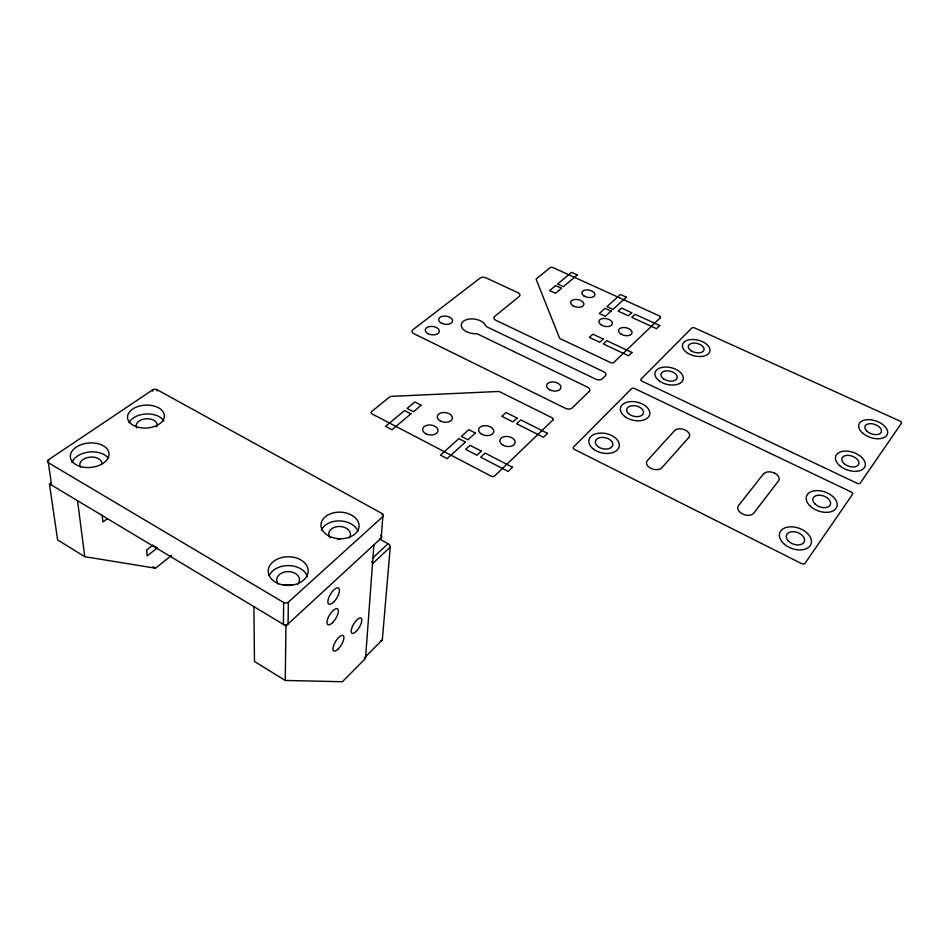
<?xml version="1.0" encoding="UTF-8"?>
<svg xmlns="http://www.w3.org/2000/svg" width="949" height="949" viewBox="0 0 949 949"><rect width="100%" height="100%" fill="white"/><g stroke="black" fill="none" stroke-linecap="round" stroke-linejoin="round"><path stroke-width="1.42" d="M48.34 462.709L283.656 602.485L283.407 624.359A3.298 2.456 -1.7 0 0 288.057 623.956L288.377 602.093L382.838 516.624A3.072 2.135 4 0 0 382.198 513.623L156.941 389.636A2.954 1.803 -2.3 0 0 152.765 389.814L48.446 459.814A3.238 2.028 -6.5 0 0 48.34 462.709L51.59 485.105A3.191 2.028 -6.9 0 1 51.317 482.519M373.906 544.856L365.519 658.416L342.399 681.726L285.246 680.457L285.957 625.889L381.154 538.178L382.838 516.624M382.091 514.987L382.198 513.623M364.321 657.491A2.788 1.518 45.1 0 0 365.65 656.613L382.328 639.816L390.253 547.146A2.942 1.744 46.7 0 0 388.034 543.741L379.553 539.008M763.648 473.67L738.464 505.675A8.505 5.492 17.6 0 0 742.438 513.907A12.029 7.758 17.6 0 0 743.245 514.287A8.505 5.492 17.6 0 0 753.696 513.231L778.512 480.87A8.268 5.16 17.7 0 0 774.467 473.1A8.268 5.16 17.7 0 0 763.874 473.776M390.253 547.146L372.506 563.742A2.989 1.732 46.7 0 0 371.545 561.393M372.506 558.214L388.034 543.741M285.957 625.889L49.395 483.788L57.628 539.934L84.769 556.683L155.482 568.214L171.472 555.473M152.326 545.568L146.632 549.993L147.142 555.912L157.32 547.929L152.575 545.082M107.32 518.7L102.895 521.974L102.112 515.058M153.05 566.743L155.482 568.214M285.246 680.457L254.474 661.465L253.905 606.625M48.446 459.814L48.66 461.238M77.533 500.692L84.769 556.683M152.765 389.814L152.872 391.19M156.941 389.636L157.036 391.012M382.328 639.816A2.752 1.53 45 0 1 380.988 640.717M380.929 535.45A3.025 2.135 3.8 0 1 381.154 538.178M288.377 602.093A3.345 2.456 -1.3 0 1 283.656 602.485M283.502 585.319A11.281 8.221 -1 0 1 292.387 585.26M337.642 539.447A10.771 7.639 1.9 0 1 339.849 539.447M269.243 575.521A19.834 14.33 -0.8 0 1 289.16 565.592A19.834 14.33 -0.8 0 1 307.476 576.778M278.128 583.849A11.388 8.221 -0.8 0 1 281.118 573.374A11.388 8.221 -0.8 0 1 295.874 573.754A11.388 8.221 -0.8 0 1 297.559 584.347M321.462 530.028A18.944 13.298 2.1 0 1 340.098 520.918A18.944 13.298 2.1 0 1 357.975 531.404M330.24 537.798A10.866 7.628 2.1 0 1 339.291 526.481A10.866 7.628 2.1 0 1 349.291 537.763M71.97 462.59A19.265 12.254 -5.5 0 1 88.862 452.068A19.265 12.254 -5.5 0 1 108.328 458.26M80.618 467.454A11.056 7.034 -5.5 0 1 89.111 457.24A11.056 7.034 -5.5 0 1 101.733 464.203M129.088 422.708A18.339 11.483 -3.1 0 1 146.193 413.978A18.339 11.483 -3.1 0 1 163.904 421.036M136.727 427.845A10.522 6.596 -3.1 0 1 146.395 418.794A10.522 6.596 -3.1 0 1 156.787 426.848M774.23 472.993A11.732 7.343 17.7 0 1 774.989 473.373M852.475 494.393L805.06 563.303A2.776 1.827 20.4 0 1 801.549 563.587L574.465 449.411A2.55 1.649 11.3 0 1 573.576 447.026L631.512 388.722A2.408 1.459 12.5 0 1 634.727 388.568L851.063 491.926A2.622 1.601 19.9 0 1 852.475 494.393M901.408 423.278L860.28 483.053A2.586 1.566 19.8 0 1 857.054 483.266L642.034 381.19A2.384 1.435 12.7 0 1 641.085 379.078L691.75 328.093A2.266 1.281 13.4 0 1 694.727 327.986L900.008 421.107A2.456 1.388 19.4 0 1 901.408 423.278M688.808 437.453L661.904 467.715A8.221 5.279 14.1 0 1 650.955 468.391A11.637 7.462 14.1 0 1 650.207 467.999A8.221 5.279 14.1 0 1 647.408 460.526L674.632 430.585A7.995 4.97 14.4 0 1 684.62 429.767A11.341 7.07 14.4 0 1 685.368 430.111A7.995 4.97 14.4 0 1 688.808 437.453M631.951 352.482L628.523 355.792L603.232 343.918L606.731 340.667L631.951 352.482M659.733 325.554L656.506 328.686L631.761 317.334L635.059 314.273L659.733 325.554M589.199 391.451L572.093 407.975A4.935 3.072 10.7 0 1 565.402 408.307L414.013 333.74A4.733 2.811 5.9 0 1 412.91 329.73L480.111 278.069A4.448 2.503 7.8 0 1 486.232 277.927L517.905 292.695A4.496 2.55 8.6 0 1 519.293 296.373L494.619 316.468A4.603 2.681 8.2 0 0 495.971 320.335L603.552 371.664A4.769 2.871 11.4 0 1 605.332 375.863L602.212 378.865A4.781 2.894 11.4 0 1 595.758 379.149L487.359 327.085A4.638 2.717 8 0 1 485.437 325.353A12.396 7.284 7.5 0 0 470.823 318.9A12.396 7.284 7.5 0 0 461.439 326.551A12.396 7.284 7.5 0 0 475.224 333.68A4.698 2.788 7.6 0 1 478.426 334.404L587.455 387.133A4.852 2.966 11.1 0 1 589.199 391.451M512.496 467.252L508.166 471.439L480.68 457.193L485.093 453.088L512.496 467.252M547.514 433.349L543.457 437.275L516.612 423.74L520.74 419.897L547.514 433.349M552.887 420.051L494.726 475.912A2.633 1.768 8.5 0 1 491.096 476.125L372.055 413.93A2.562 1.637 4.3 0 1 371.534 411.617L389.695 396.907A2.527 1.59 4.9 0 1 391.344 396.362L498.083 391.486A2.467 1.53 8.4 0 1 499.921 391.866L552.057 417.774A2.503 1.578 10.2 0 1 552.887 420.051M660.255 317.796L613.778 362.459A2.361 1.4 11.6 0 1 610.61 362.589L560.551 338.864A2.325 1.364 10.1 0 1 559.495 337.903L536.256 279.611A2.206 1.234 9.2 0 1 536.529 278.698L550.123 267.677A2.171 1.198 9.5 0 1 553.089 267.606L659.33 315.91A2.242 1.269 12.4 0 1 660.255 317.796M481.345 451.155L476.932 455.247L465.603 449.375L470.052 445.318L481.345 451.155M517.075 418.058L512.934 421.89L501.867 416.314L506.031 412.518L517.075 418.058M603.279 339.054L599.78 342.292L589.341 337.393L592.864 334.178L603.279 339.054M631.678 312.731L628.38 315.792L618.155 311.106L621.488 308.069L631.678 312.731M465.461 442.02L447.121 458.628L440.455 455.129L458.865 438.616L465.461 442.02M475.402 433.029L467.952 439.778L461.368 436.386L468.853 429.672L475.402 433.029M611.049 311.07L605.308 316.278L599.293 313.502L605.071 308.33L611.049 311.07M626.376 297.203L612.935 309.374L606.957 306.622L620.456 294.51L626.376 297.203M410.905 413.847L391.973 429.731L385.519 426.35L404.523 410.549L410.905 413.847M421.166 405.235L413.479 411.7L407.097 408.402L414.82 401.985L421.166 405.235M561.452 288.282L555.497 293.288L549.649 290.584L555.628 285.613L561.452 288.282M577.336 274.949L563.398 286.645L557.585 283.976L571.571 272.339L577.336 274.949M839.604 465.579A15.504 9.276 19.2 0 0 864.741 466.967A15.504 9.276 19.2 0 0 846.769 451.119A15.504 9.276 19.2 0 0 839.604 465.579M862.855 433.266A15.042 8.695 19 0 0 887.161 434.678A15.042 8.695 19 0 0 869.498 419.672A15.042 8.695 19 0 0 862.855 433.266M663.719 378.959A8.304 4.935 13.3 0 0 677.1 378.177A8.304 4.935 13.3 0 0 666.471 370.845A8.304 4.935 13.3 0 0 663.719 378.959M691.086 350.75A8.066 4.638 13.7 0 0 703.992 350.062A8.066 4.638 13.7 0 0 693.553 343.087A8.066 4.638 13.7 0 0 691.086 350.75M844.171 463.646A8.897 5.314 19.2 0 0 858.608 464.476A8.897 5.314 19.2 0 0 848.335 455.366A8.897 5.314 19.2 0 0 844.171 463.646M867.232 431.463A8.636 4.982 19 0 0 881.182 432.317A8.636 4.982 19 0 0 871.087 423.681A8.636 4.982 19 0 0 867.232 431.463M659.757 381.237A14.472 8.6 13.3 0 0 683.055 379.814A14.472 8.6 13.3 0 0 664.466 367.073A14.472 8.6 13.3 0 0 659.757 381.237M687.301 352.874A14.057 8.078 13.7 0 0 709.781 351.628A14.057 8.078 13.7 0 0 691.524 339.505A14.057 8.078 13.7 0 0 687.301 352.874M278.318 583.599A19.965 14.33 -0.6 0 0 308.164 570.907A19.965 14.33 -0.6 0 0 278.128 558.771A19.965 14.33 -0.6 0 0 278.318 583.599M329.362 536.256A19.051 13.286 2.2 0 0 359.019 526.754A19.051 13.286 2.2 0 0 331.676 513.338A19.051 13.286 2.2 0 0 329.362 536.256M80.107 466.422A19.383 12.242 -5.3 0 0 109.005 454.061A19.383 12.242 -5.3 0 0 79.894 445.164A19.383 12.242 -5.3 0 0 80.107 466.422M135.648 426.433A18.446 11.471 -3 0 0 164.331 416.801A18.446 11.471 -3 0 0 137.842 406.528A18.446 11.471 -3 0 0 135.648 426.433M333.645 602.093A9.395 3.689 -59 0 0 338.674 588.155A9.395 3.689 -59 0 0 328.662 597.989A9.395 3.689 -59 0 0 333.645 602.093M332.672 622.544A9.276 3.571 -58.8 0 0 337.619 608.878A9.276 3.571 -58.8 0 0 327.761 618.724A9.276 3.571 -58.8 0 0 332.672 622.544M338.413 648.772A9.015 3.345 -58.6 0 0 343.23 635.605A9.015 3.345 -58.6 0 0 333.704 645.356A9.015 3.345 -58.6 0 0 338.413 648.772M356.361 631.204A8.849 3.262 -59 0 0 361.166 618.179A8.849 3.262 -59 0 0 351.913 627.657A8.849 3.262 -59 0 0 356.361 631.204M584.181 296.124A6.655 3.737 10.5 0 0 594.833 295.151A6.655 3.737 10.5 0 0 586.031 289.908A6.655 3.737 10.5 0 0 584.181 296.124M573.006 305.792A6.726 3.82 10.3 0 0 583.813 304.795A6.726 3.82 10.3 0 0 574.952 299.445A6.726 3.82 10.3 0 0 573.006 305.792M601.452 325.044A6.821 3.915 11.1 0 0 612.33 323.977A6.821 3.915 11.1 0 0 603.244 318.484A6.821 3.915 11.1 0 0 601.452 325.044M621.144 334.19A6.857 3.962 11.7 0 0 632.022 333.099A6.857 3.962 11.7 0 0 622.805 327.535A6.857 3.962 11.7 0 0 621.144 334.19M810.363 506.244A16.074 10.024 19.5 0 0 836.544 507.573A16.074 10.024 19.5 0 0 818.192 490.645A16.074 10.024 19.5 0 0 810.363 506.244M783.554 543.516A16.596 10.747 19.7 0 0 810.707 544.773A16.596 10.747 19.7 0 0 792.035 526.837A16.596 10.747 19.7 0 0 783.554 543.516M625.201 416.801A14.982 9.253 12.8 0 0 649.531 415.14A14.982 9.253 12.8 0 0 630.563 401.617A14.982 9.253 12.8 0 0 625.201 416.801M598.072 446.635A8.873 5.67 12.2 0 0 612.591 445.591A8.873 5.67 12.2 0 0 601.559 437.394A8.873 5.67 12.2 0 0 598.072 446.635M629.401 414.333A8.6 5.314 12.8 0 0 643.375 413.42A8.6 5.314 12.8 0 0 632.532 405.638A8.6 5.314 12.8 0 0 629.401 414.333M788.595 541.238A9.526 6.169 19.7 0 0 804.183 541.998A9.526 6.169 19.7 0 0 793.518 531.689A9.526 6.169 19.7 0 0 788.595 541.238M815.167 504.133A9.217 5.753 19.4 0 0 830.209 504.939A9.217 5.753 19.4 0 0 819.711 495.212A9.217 5.753 19.4 0 0 815.167 504.133M593.647 449.268A15.457 9.881 12.2 0 0 618.926 447.394A15.457 9.881 12.2 0 0 599.626 433.124A15.457 9.881 12.2 0 0 593.647 449.268M549.483 389.671A7.284 4.472 10.1 0 0 560.93 387.785A7.284 4.472 10.1 0 0 550.859 382.044A7.284 4.472 10.1 0 0 549.483 389.671M428.141 333.728A7.082 4.187 6.4 0 0 439.304 331.569A7.082 4.187 6.4 0 0 429.434 326.575A7.082 4.187 6.4 0 0 428.141 333.728M441.534 323.253A6.987 4.093 6.7 0 0 452.519 321.165A6.987 4.093 6.7 0 0 442.732 316.242A6.987 4.093 6.7 0 0 441.534 323.253M425.793 433.74A7.711 4.982 6.2 0 0 437.964 430.988A7.711 4.982 6.2 0 0 427.216 425.211A7.711 4.982 6.2 0 0 425.793 433.74M440.419 421.059A7.616 4.864 6.7 0 0 452.388 418.39A7.616 4.864 6.7 0 0 441.712 412.72A7.616 4.864 6.7 0 0 440.419 421.059M481.463 434.12A7.639 4.923 8.1 0 0 493.705 431.973A7.639 4.923 8.1 0 0 483.397 425.793A7.639 4.923 8.1 0 0 481.463 434.12M502.816 445.045A7.687 4.982 8.9 0 0 515.058 442.863A7.687 4.982 8.9 0 0 504.607 436.587A7.687 4.982 8.9 0 0 502.816 445.045"/></g></svg>
